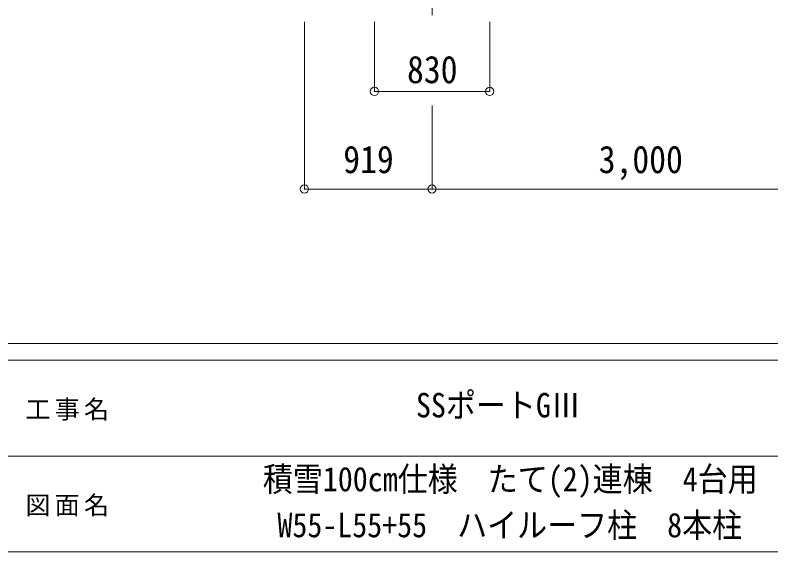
# Model space of a CAD drawing. Units: millimetres at full size, sheet at 1:60. Extents: x -16864 to 16864, y -11640 to 11640.
# Drawn here: x -814 to 4628, y -11640 to -7777 of the extents above; entities that cross this region are included whole.
import ezdxf
from ezdxf.enums import TextEntityAlignment as Align

# ---------------------------------------------------------------- set-up
doc = ezdxf.new("R2010")
doc.units = ezdxf.units.MM
doc.header["$LTSCALE"] = 60
doc.header["$PDMODE"] = 32
doc.header["$PDSIZE"] = 60
doc.linetypes.add('CHAIN1', pattern=[8, 5, -1, 1, -1])
for name, color, linetype, lineweight in [('0-1_Defpoints', 7, 'CHAIN1', 9), ('0-8_TABLE1', 6, 'Continuous', 9), ('F-0', 7, 'Continuous', 9)]:
    doc.layers.add(name, color=color, linetype=linetype, lineweight=lineweight)
doc.styles.add('ＭＳ ゴシック', font='')
doc.styles.get('ＭＳ ゴシック').set_extended_font_data('MS Gothic')

msp = doc.modelspace()

# ---------------------------------------------------------------- linework, layer by layer
at = {"layer": '0-1_Defpoints'}
msp.add_line((2188, -7477.47), (2188, -7826.47), dxfattribs=at)
at = {"layer": '0-8_TABLE1'}
for p, q in [((1269.48, -9028.47), (1269.48, -7826.47)), ((1773, -8326.47), (1773, -7826.47)), ((2603, -8326.47), (2603, -7826.47)), ((1773, -8326.47), (2603, -8326.47)), ((2188, -9028.47), (2188, -8428.47)), ((2188, -9028.47), (1269.48, -9028.47)), ((5188, -9028.47), (2188, -9028.47))]:
    msp.add_line(p, q, dxfattribs=at)
for p in [(1773, -8326.47), (2603, -8326.47), (1269.48, -9028.47), (2188, -9028.47)]:
    msp.add_point(p, dxfattribs=at)
at = {"layer": 'F-0', "color": 5, "lineweight": 5}
for p, q in [((-16864.12, -10140), (16015.88, -10140)), ((-16864.12, -10260), (10682.37, -10260)), ((-6897.63, -10950), (5402.37, -10950)), ((-16864.12, -11640), (16015.88, -11640))]:
    msp.add_line(p, q, dxfattribs=at)

# ---------------------------------------------------------------- texts
at = {"layer": '0-8_TABLE1', "color": 7, "style": 'ＭＳ ゴシック', "width": 0.9}
for s, p in [('830', (2008, -8326.47)), ('919', (1548.74, -8973.47)), ('3,000', (3388, -8973.47))]:
    msp.add_text(s, height=197.9, dxfattribs=at).set_placement(p, align=Align.BOTTOM_LEFT)
at = {"layer": 'F-0', "style": 'ＭＳ ゴシック', "width": 0.9}
for s, p in [('SSポートGⅢ ', (2072.37, -10725)), ('積雪100cm仕様\u3000たて(2)連棟\u30004台用', (969.87, -11256.91)), ('W55-L55+55\u3000ハイルーフ柱\u30008本柱', (1074.87, -11587.74))]:
    msp.add_text(s, height=176, dxfattribs=at).set_placement(p, align=Align.BOTTOM_LEFT)
at = {"layer": 'F-0', "char_height": 132, "attachment_point": 7, "style": 'ＭＳ ゴシック'}
for s, insert in [('\\T1.17;工事名', (-739.42, -10695)), ('\\T1.17;図面名', (-739.42, -11385))]:
    msp.add_mtext(s, dxfattribs=dict(at, insert=insert))

doc.saveas('drawing.dxf')
